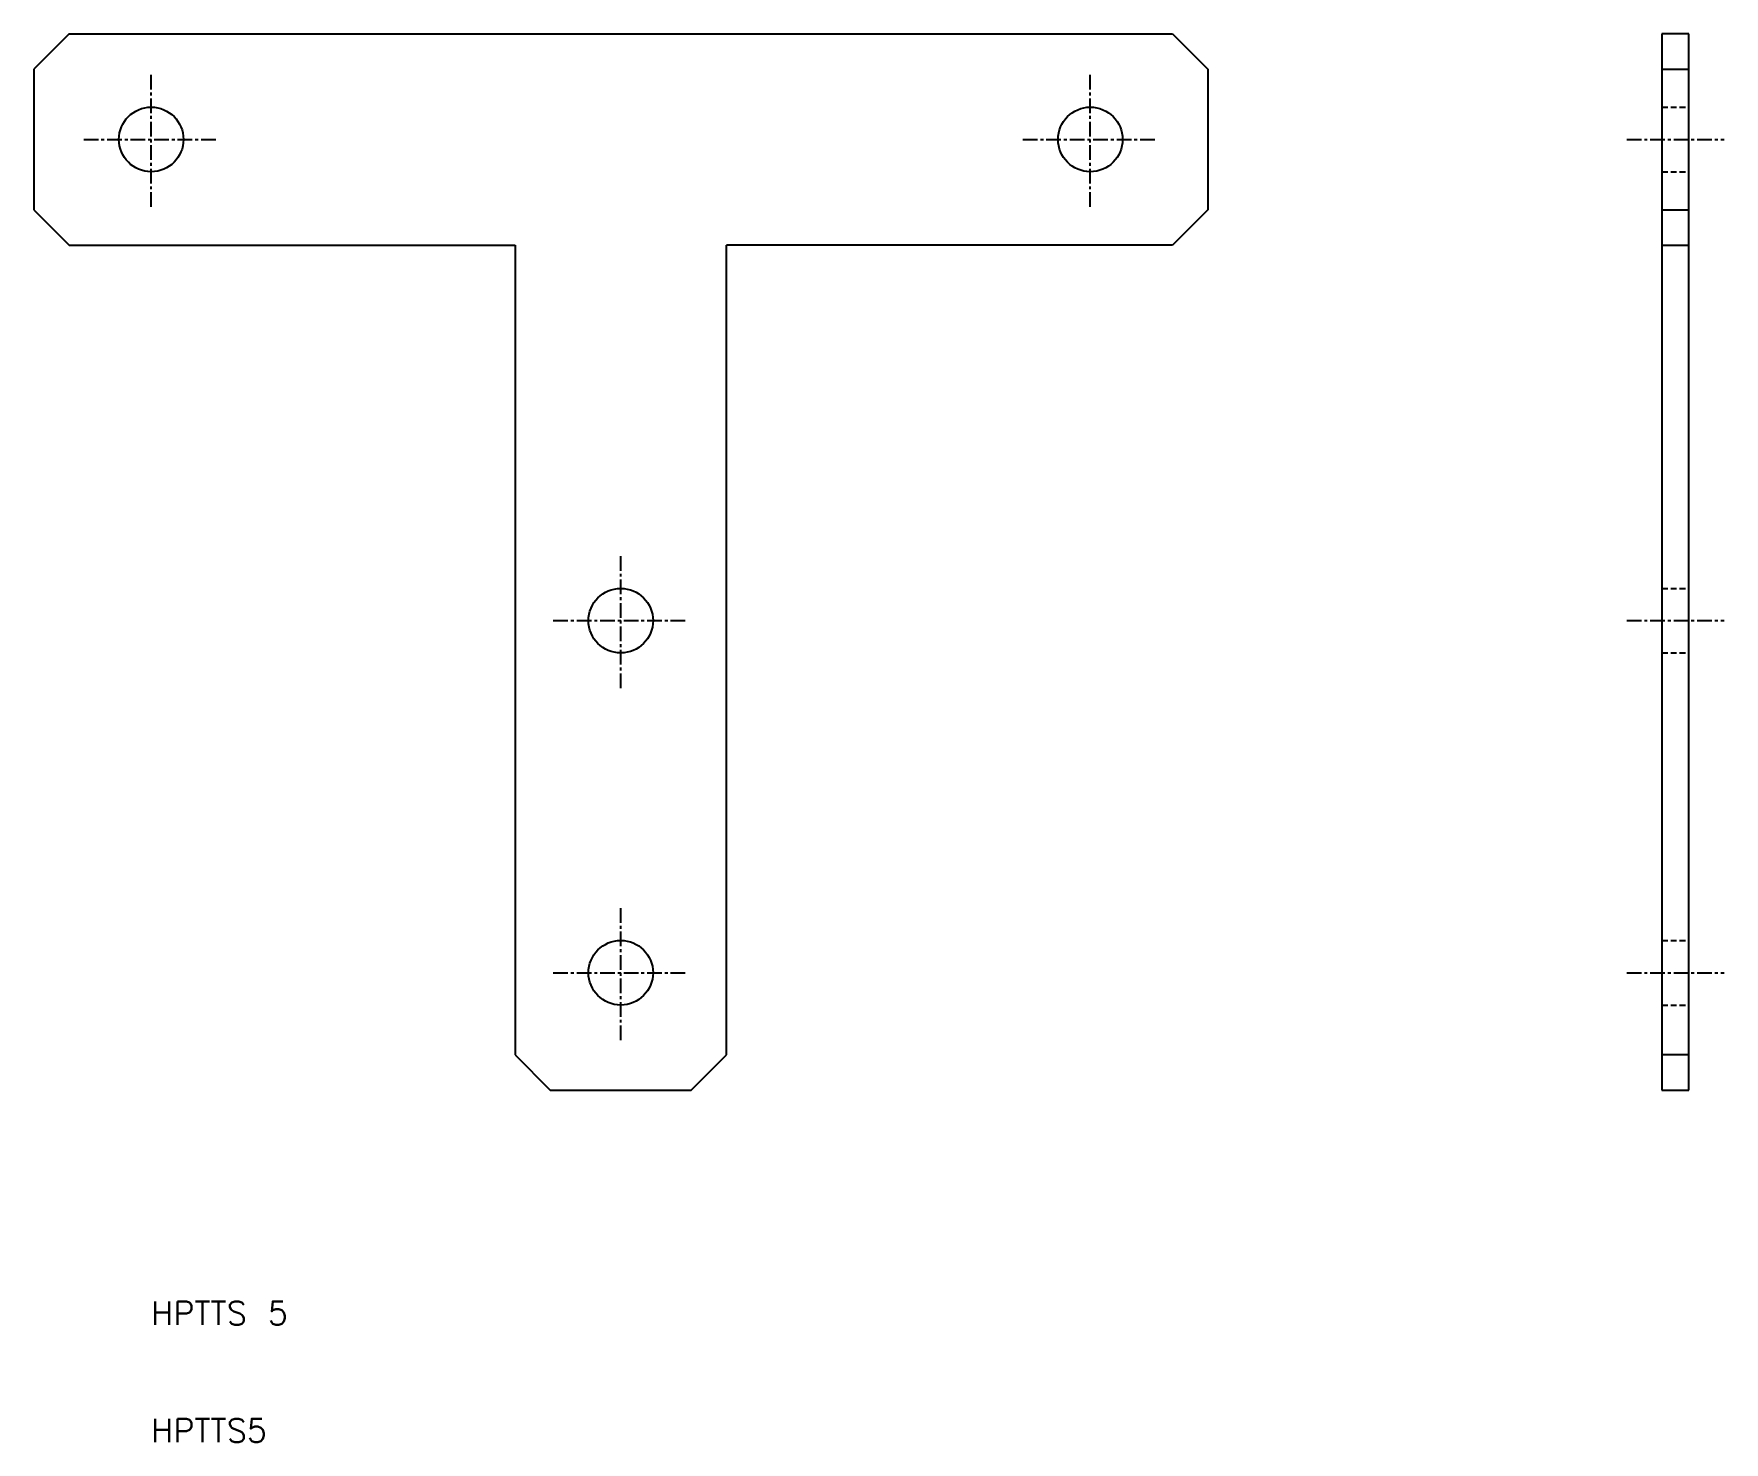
# Model space of a CAD drawing. Extents: x -50 to 94, y -40 to 80.
import ezdxf

# ---------------------------------------------------------------- set-up
doc = ezdxf.new("R2010")
doc.units = 0
doc.linetypes.add('CENTER', pattern=[2, 1.25, -0.25, 0.25, -0.25])
doc.linetypes.add('DASHED', pattern=[0.75, 0.5, -0.25])
doc.layers.get('0').update_dxf_attribs({"linetype": 'CONTINUOUS'})
doc.layers.add('CENTER', color=1, linetype='CENTER')
doc.styles.get("Standard").update_dxf_attribs({"font": 'txt.shx', "bigfont": 'bigfont.shx'})

msp = doc.modelspace()

# ---------------------------------------------------------------- linework, layer by layer
at = {"color": 7, "linetype": 'CONTINUOUS'}
for p, q in [((-47, 80), (-50, 77)), ((-47, 80), (47, 80)), ((47, 80), (50, 77)), ((88.7, 80), (88.7, -10)), ((91, 80), (88.7, 80)), ((91, -10), (91, 80)), ((-50, 77), (-50, 65)), ((50, 77), (50, 65)), ((88.7, 77), (91, 77)), ((-50, 65), (-47, 62)), ((50, 65), (47, 62)), ((88.7, 65), (91, 65)), ((-47, 62), (-9, 62)), ((-9, 62), (-9, -7)), ((47, 62), (9, 62)), ((9, -7), (9, 62)), ((88.7, 62), (91, 62)), ((-9, -7), (-6, -10)), ((6, -10), (9, -7)), ((91, -7), (88.7, -7)), ((-6, -10), (6, -10)), ((88.7, -10), (91, -10))]:
    msp.add_line(p, q, dxfattribs=at)
at = {"color": 3, "linetype": 'DASHED'}
for p, q in [((88.7, 73.75), (91, 73.75)), ((88.7, 68.25), (91, 68.25)), ((88.7, 32.75), (91, 32.75)), ((88.7, 27.25), (91, 27.25)), ((88.7, 2.75), (91, 2.75)), ((88.7, -2.75), (91, -2.75))]:
    msp.add_line(p, q, dxfattribs=at)
at = {"color": 7, "linetype": 'CONTINUOUS'}
for centre in [(-40, 71), (40, 71), (0, 30), (0, 0)]:
    msp.add_circle(centre, 2.75, dxfattribs=at)
at = {"layer": 'CENTER', "color": 1, "linetype": 'CENTER'}
for p, q in [((-40, 65.25), (-40, 76.75)), ((40, 65.25), (40, 76.75)), ((-45.75, 71), (-34.25, 71)), ((34.25, 71), (45.75, 71)), ((85.7, 71), (94, 71)), ((0, 24.25), (0, 35.75)), ((-5.75, 30), (5.75, 30)), ((85.7, 30), (94, 30)), ((0, -5.75), (0, 5.75)), ((-5.75, 0), (5.75, 0)), ((85.7, 0), (94, 0))]:
    msp.add_line(p, q, dxfattribs=at)

# ---------------------------------------------------------------- texts
at = {"color": 7, "linetype": 'CONTINUOUS'}
for s, p in [('HPTTS 5', (-40, -30)), ('HPTTS5', (-40, -40))]:
    msp.add_text(s, height=2, dxfattribs=at).set_placement(p)

doc.saveas('drawing.dxf')
